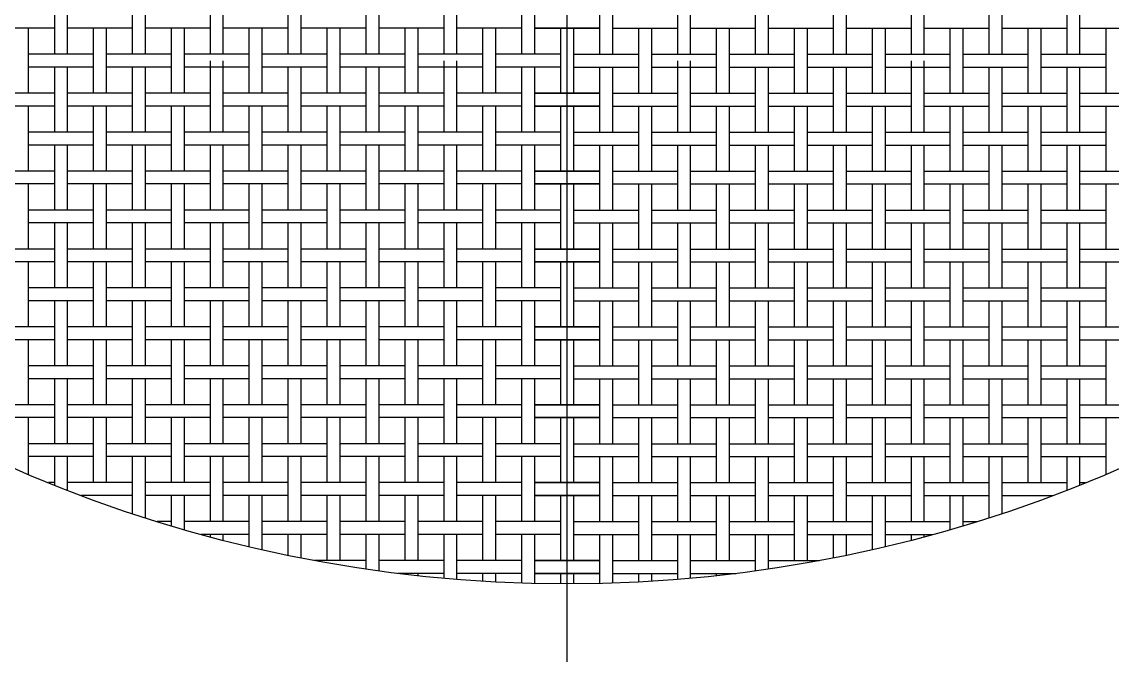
# Model space of a CAD drawing. Extents: x 1 to 102, y 0 to 78.
# Drawn here: x 44.63 to 56.48, y 34.78 to 41.67 of the extents above; entities that cross this region are included whole.
import ezdxf

# ---------------------------------------------------------------- set-up
doc = ezdxf.new("R2010")
doc.units = 0
doc.linetypes.add('CENTER', pattern=[50.8, 31.75, -6.35, 6.35, -6.35])
doc.layers.get('0').update_dxf_attribs({"linetype": 'CONTINUOUS'})
doc.layers.add('CENTER', color=1, linetype='CENTER')

msp = doc.modelspace()

# ---------------------------------------------------------------- linework, layer by layer
at = {"color": 7, "linetype": 'CONTINUOUS'}
for p, q in [((44.985, 42.021), (44.985, 41.315)), ((45.125, 42.021), (45.125, 41.315)), ((45.831, 42.021), (45.831, 41.315)), ((45.971, 42.021), (45.971, 41.315)), ((46.678, 42.021), (46.678, 41.315)), ((46.818, 42.021), (46.818, 41.315)), ((47.525, 42.021), (47.525, 41.315)), ((47.665, 42.021), (47.665, 41.315)), ((48.371, 42.021), (48.371, 41.315)), ((48.511, 42.021), (48.511, 41.315)), ((49.218, 42.021), (49.218, 41.315)), ((49.358, 42.021), (49.358, 41.315)), ((50.065, 42.021), (50.065, 41.315)), ((50.205, 42.021), (50.205, 41.315)), ((50.911, 42.021), (50.911, 41.315)), ((51.051, 42.021), (51.051, 41.315)), ((51.758, 42.021), (51.758, 41.315)), ((51.898, 42.021), (51.898, 41.315)), ((52.605, 42.021), (52.605, 41.315)), ((52.745, 42.021), (52.745, 41.315)), ((53.451, 42.021), (53.451, 41.315)), ((53.591, 42.021), (53.591, 41.315)), ((54.298, 42.021), (54.298, 41.315)), ((54.438, 42.021), (54.438, 41.315)), ((55.145, 42.021), (55.145, 41.315)), ((55.285, 42.021), (55.285, 41.315)), ((55.991, 42.021), (55.991, 41.315)), ((56.131, 42.021), (56.131, 41.315)), ((44.985, 41.598), (44.278, 41.598)), ((44.701, 41.598), (44.701, 40.891)), ((45.831, 41.598), (45.125, 41.598)), ((45.408, 41.598), (45.408, 40.891)), ((45.548, 41.598), (45.548, 40.891)), ((46.678, 41.598), (45.971, 41.598)), ((46.255, 41.598), (46.255, 40.891)), ((46.395, 41.598), (46.395, 40.891)), ((47.525, 41.598), (46.818, 41.598)), ((47.101, 41.598), (47.101, 40.891)), ((47.241, 41.598), (47.241, 40.891)), ((48.371, 41.598), (47.665, 41.598)), ((47.948, 41.598), (47.948, 40.891)), ((48.088, 41.598), (48.088, 40.891)), ((49.218, 41.598), (48.511, 41.598)), ((48.795, 41.598), (48.795, 40.891)), ((48.935, 41.598), (48.935, 40.891)), ((50.065, 41.598), (49.358, 41.598)), ((49.641, 41.598), (49.641, 40.891)), ((49.781, 41.598), (49.781, 40.891)), ((50.205, 41.598), (50.911, 41.598)), ((50.911, 41.598), (50.205, 41.598)), ((50.488, 41.598), (50.488, 40.891)), ((50.628, 41.598), (50.628, 40.891)), ((51.051, 41.598), (51.758, 41.598)), ((51.335, 41.598), (51.335, 40.891)), ((51.475, 41.598), (51.475, 40.891)), ((51.898, 41.598), (52.605, 41.598)), ((52.181, 41.598), (52.181, 40.891)), ((52.321, 41.598), (52.321, 40.891)), ((52.745, 41.598), (53.451, 41.598)), ((53.028, 41.598), (53.028, 40.891)), ((53.168, 41.598), (53.168, 40.891)), ((53.591, 41.598), (54.298, 41.598)), ((53.875, 41.598), (53.875, 40.891)), ((54.015, 41.598), (54.015, 40.891)), ((54.438, 41.598), (55.145, 41.598)), ((54.721, 41.598), (54.721, 40.891)), ((54.861, 41.598), (54.861, 40.891)), ((55.285, 41.598), (55.991, 41.598)), ((55.568, 41.598), (55.568, 40.891)), ((55.708, 41.598), (55.708, 40.891)), ((56.131, 41.598), (56.838, 41.598)), ((56.415, 41.598), (56.415, 40.891)), ((45.408, 41.315), (44.701, 41.315)), ((46.255, 41.315), (45.548, 41.315)), ((47.101, 41.315), (46.395, 41.315)), ((47.948, 41.315), (47.241, 41.315)), ((48.795, 41.315), (48.088, 41.315)), ((49.641, 41.315), (48.935, 41.315)), ((50.488, 41.315), (49.781, 41.315)), ((50.628, 41.315), (51.335, 41.315)), ((51.475, 41.315), (52.181, 41.315)), ((52.321, 41.315), (53.028, 41.315)), ((53.168, 41.315), (53.875, 41.315)), ((54.015, 41.315), (54.721, 41.315)), ((54.861, 41.315), (55.568, 41.315)), ((55.708, 41.315), (56.415, 41.315)), ((45.408, 41.175), (44.701, 41.175)), ((44.985, 41.175), (44.985, 40.468)), ((45.125, 41.175), (45.125, 40.468)), ((46.255, 41.175), (45.548, 41.175)), ((45.831, 41.175), (45.831, 40.468)), ((45.971, 41.175), (45.971, 40.468)), ((47.101, 41.175), (46.395, 41.175)), ((46.678, 41.245), (46.678, 40.468)), ((46.818, 41.245), (46.818, 40.468)), ((47.948, 41.175), (47.241, 41.175)), ((47.525, 41.175), (47.525, 40.468)), ((47.665, 41.175), (47.665, 40.468)), ((48.795, 41.175), (48.088, 41.175)), ((48.371, 41.175), (48.371, 40.468)), ((48.511, 41.175), (48.511, 40.468)), ((49.641, 41.175), (48.935, 41.175)), ((49.218, 41.245), (49.218, 40.468)), ((49.358, 41.245), (49.358, 40.468)), ((50.488, 41.175), (49.781, 41.175)), ((50.065, 41.175), (50.065, 40.468)), ((50.205, 41.175), (50.205, 40.468)), ((50.628, 41.175), (51.335, 41.175)), ((50.911, 41.175), (50.911, 40.468)), ((51.051, 41.175), (51.051, 40.468)), ((51.475, 41.175), (52.181, 41.175)), ((51.758, 41.245), (51.758, 40.468)), ((51.898, 41.245), (51.898, 40.468)), ((52.321, 41.175), (53.028, 41.175)), ((52.605, 41.175), (52.605, 40.468)), ((52.745, 41.175), (52.745, 40.468)), ((53.168, 41.175), (53.875, 41.175)), ((53.451, 41.175), (53.451, 40.468)), ((53.591, 41.175), (53.591, 40.468)), ((54.015, 41.175), (54.721, 41.175)), ((54.298, 41.245), (54.298, 40.468)), ((54.438, 41.245), (54.438, 40.468)), ((54.861, 41.175), (55.568, 41.175)), ((55.145, 41.175), (55.145, 40.468)), ((55.285, 41.175), (55.285, 40.468)), ((55.708, 41.175), (56.415, 41.175)), ((55.991, 41.175), (55.991, 40.468)), ((56.131, 41.175), (56.131, 40.468)), ((44.985, 40.891), (44.278, 40.891)), ((45.831, 40.891), (45.125, 40.891)), ((46.678, 40.891), (45.971, 40.891)), ((47.525, 40.891), (46.818, 40.891)), ((48.371, 40.891), (47.665, 40.891)), ((49.218, 40.891), (48.511, 40.891)), ((50.065, 40.891), (49.358, 40.891)), ((50.205, 40.891), (50.911, 40.891)), ((50.911, 40.891), (50.205, 40.891)), ((51.051, 40.891), (51.758, 40.891)), ((51.898, 40.891), (52.605, 40.891)), ((52.745, 40.891), (53.451, 40.891)), ((53.591, 40.891), (54.298, 40.891)), ((54.438, 40.891), (55.145, 40.891)), ((55.285, 40.891), (55.991, 40.891)), ((56.131, 40.891), (56.838, 40.891)), ((44.985, 40.751), (44.278, 40.751)), ((44.701, 40.751), (44.701, 40.045)), ((45.831, 40.751), (45.125, 40.751)), ((45.408, 40.751), (45.408, 40.045)), ((45.548, 40.751), (45.548, 40.045)), ((46.678, 40.751), (45.971, 40.751)), ((46.255, 40.751), (46.255, 40.045)), ((46.395, 40.751), (46.395, 40.045)), ((47.525, 40.751), (46.818, 40.751)), ((47.101, 40.751), (47.101, 40.045)), ((47.241, 40.751), (47.241, 40.045)), ((48.371, 40.751), (47.665, 40.751)), ((47.948, 40.751), (47.948, 40.045)), ((48.088, 40.751), (48.088, 40.045)), ((49.218, 40.751), (48.511, 40.751)), ((48.795, 40.751), (48.795, 40.045)), ((48.935, 40.751), (48.935, 40.045)), ((50.065, 40.751), (49.358, 40.751)), ((49.641, 40.751), (49.641, 40.045)), ((49.781, 40.751), (49.781, 40.045)), ((50.205, 40.751), (50.911, 40.751)), ((50.911, 40.751), (50.205, 40.751)), ((50.488, 40.751), (50.488, 40.045)), ((50.628, 40.751), (50.628, 40.045)), ((51.051, 40.751), (51.758, 40.751)), ((51.335, 40.751), (51.335, 40.045)), ((51.475, 40.751), (51.475, 40.045)), ((51.898, 40.751), (52.605, 40.751)), ((52.181, 40.751), (52.181, 40.045)), ((52.321, 40.751), (52.321, 40.045)), ((52.745, 40.751), (53.451, 40.751)), ((53.028, 40.751), (53.028, 40.045)), ((53.168, 40.751), (53.168, 40.045)), ((53.591, 40.751), (54.298, 40.751)), ((53.875, 40.751), (53.875, 40.045)), ((54.015, 40.751), (54.015, 40.045)), ((54.438, 40.751), (55.145, 40.751)), ((54.721, 40.751), (54.721, 40.045)), ((54.861, 40.751), (54.861, 40.045)), ((55.285, 40.751), (55.991, 40.751)), ((55.568, 40.751), (55.568, 40.045)), ((55.708, 40.751), (55.708, 40.045)), ((56.131, 40.751), (56.838, 40.751)), ((56.415, 40.751), (56.415, 40.045)), ((45.408, 40.468), (44.701, 40.468)), ((46.255, 40.468), (45.548, 40.468)), ((47.101, 40.468), (46.395, 40.468)), ((47.948, 40.468), (47.241, 40.468)), ((48.795, 40.468), (48.088, 40.468)), ((49.641, 40.468), (48.935, 40.468)), ((50.488, 40.468), (49.781, 40.468)), ((50.628, 40.468), (51.335, 40.468)), ((51.475, 40.468), (52.181, 40.468)), ((52.321, 40.468), (53.028, 40.468)), ((53.168, 40.468), (53.875, 40.468)), ((54.015, 40.468), (54.721, 40.468)), ((54.861, 40.468), (55.568, 40.468)), ((55.708, 40.468), (56.415, 40.468)), ((45.408, 40.328), (44.701, 40.328)), ((44.985, 40.328), (44.985, 39.621)), ((45.125, 40.328), (45.125, 39.621)), ((46.255, 40.328), (45.548, 40.328)), ((45.831, 40.328), (45.831, 39.621)), ((45.971, 40.328), (45.971, 39.621)), ((47.101, 40.328), (46.395, 40.328)), ((46.678, 40.328), (46.678, 39.621)), ((46.818, 40.328), (46.818, 39.621)), ((47.948, 40.328), (47.241, 40.328)), ((47.525, 40.328), (47.525, 39.621)), ((47.665, 40.328), (47.665, 39.621)), ((48.795, 40.328), (48.088, 40.328)), ((48.371, 40.328), (48.371, 39.621)), ((48.511, 40.328), (48.511, 39.621)), ((49.641, 40.328), (48.935, 40.328)), ((49.218, 40.328), (49.218, 39.621)), ((49.358, 40.328), (49.358, 39.621)), ((50.488, 40.328), (49.781, 40.328)), ((50.065, 40.328), (50.065, 39.621)), ((50.205, 40.328), (50.205, 39.621)), ((50.628, 40.328), (51.335, 40.328)), ((50.911, 40.328), (50.911, 39.621)), ((51.051, 40.328), (51.051, 39.621)), ((51.475, 40.328), (52.181, 40.328)), ((51.758, 40.328), (51.758, 39.621)), ((51.898, 40.328), (51.898, 39.621)), ((52.321, 40.328), (53.028, 40.328)), ((52.605, 40.328), (52.605, 39.621)), ((52.745, 40.328), (52.745, 39.621)), ((53.168, 40.328), (53.875, 40.328)), ((53.451, 40.328), (53.451, 39.621)), ((53.591, 40.328), (53.591, 39.621)), ((54.015, 40.328), (54.721, 40.328)), ((54.298, 40.328), (54.298, 39.621)), ((54.438, 40.328), (54.438, 39.621)), ((54.861, 40.328), (55.568, 40.328)), ((55.145, 40.328), (55.145, 39.621)), ((55.285, 40.328), (55.285, 39.621)), ((55.708, 40.328), (56.415, 40.328)), ((55.991, 40.328), (55.991, 39.621)), ((56.131, 40.328), (56.131, 39.621)), ((44.985, 40.045), (44.278, 40.045)), ((45.831, 40.045), (45.125, 40.045)), ((46.678, 40.045), (45.971, 40.045)), ((47.525, 40.045), (46.818, 40.045)), ((48.371, 40.045), (47.665, 40.045)), ((49.218, 40.045), (48.511, 40.045)), ((50.065, 40.045), (49.358, 40.045)), ((50.205, 40.045), (50.911, 40.045)), ((50.911, 40.045), (50.205, 40.045)), ((51.051, 40.045), (51.758, 40.045)), ((51.898, 40.045), (52.605, 40.045)), ((52.745, 40.045), (53.451, 40.045)), ((53.591, 40.045), (54.298, 40.045)), ((54.438, 40.045), (55.145, 40.045)), ((55.285, 40.045), (55.991, 40.045)), ((56.131, 40.045), (56.838, 40.045)), ((44.985, 39.905), (44.278, 39.905)), ((44.701, 39.905), (44.701, 39.198)), ((45.831, 39.905), (45.125, 39.905)), ((45.408, 39.905), (45.408, 39.198)), ((45.548, 39.905), (45.548, 39.198)), ((46.678, 39.905), (45.971, 39.905)), ((46.255, 39.905), (46.255, 39.198)), ((46.395, 39.905), (46.395, 39.198)), ((47.525, 39.905), (46.818, 39.905)), ((47.101, 39.905), (47.101, 39.198)), ((47.241, 39.905), (47.241, 39.198)), ((48.371, 39.905), (47.665, 39.905)), ((47.948, 39.905), (47.948, 39.198)), ((48.088, 39.905), (48.088, 39.198)), ((49.218, 39.905), (48.511, 39.905)), ((48.795, 39.905), (48.795, 39.198)), ((48.935, 39.905), (48.935, 39.198)), ((50.065, 39.905), (49.358, 39.905)), ((49.641, 39.905), (49.641, 39.198)), ((49.781, 39.905), (49.781, 39.198)), ((50.205, 39.905), (50.911, 39.905)), ((50.911, 39.905), (50.205, 39.905)), ((50.488, 39.905), (50.488, 39.198)), ((50.628, 39.905), (50.628, 39.198)), ((51.051, 39.905), (51.758, 39.905)), ((51.335, 39.905), (51.335, 39.198)), ((51.475, 39.905), (51.475, 39.198)), ((51.898, 39.905), (52.605, 39.905)), ((52.181, 39.905), (52.181, 39.198)), ((52.321, 39.905), (52.321, 39.198)), ((52.745, 39.905), (53.451, 39.905)), ((53.028, 39.905), (53.028, 39.198)), ((53.168, 39.905), (53.168, 39.198)), ((53.591, 39.905), (54.298, 39.905)), ((53.875, 39.905), (53.875, 39.198)), ((54.015, 39.905), (54.015, 39.198)), ((54.438, 39.905), (55.145, 39.905)), ((54.721, 39.905), (54.721, 39.198)), ((54.861, 39.905), (54.861, 39.198)), ((55.285, 39.905), (55.991, 39.905)), ((55.568, 39.905), (55.568, 39.198)), ((55.708, 39.905), (55.708, 39.198)), ((56.131, 39.905), (56.838, 39.905)), ((56.415, 39.905), (56.415, 39.198)), ((45.408, 39.621), (44.701, 39.621)), ((46.255, 39.621), (45.548, 39.621)), ((47.101, 39.621), (46.395, 39.621)), ((47.948, 39.621), (47.241, 39.621)), ((48.795, 39.621), (48.088, 39.621)), ((49.641, 39.621), (48.935, 39.621)), ((50.488, 39.621), (49.781, 39.621)), ((50.628, 39.621), (51.335, 39.621)), ((51.475, 39.621), (52.181, 39.621)), ((52.321, 39.621), (53.028, 39.621)), ((53.168, 39.621), (53.875, 39.621)), ((54.015, 39.621), (54.721, 39.621)), ((54.861, 39.621), (55.568, 39.621)), ((55.708, 39.621), (56.415, 39.621)), ((45.408, 39.481), (44.701, 39.481)), ((44.985, 39.481), (44.985, 38.775)), ((45.125, 39.481), (45.125, 38.775)), ((46.255, 39.481), (45.548, 39.481)), ((45.831, 39.481), (45.831, 38.775)), ((45.971, 39.481), (45.971, 38.775)), ((47.101, 39.481), (46.395, 39.481)), ((46.678, 39.481), (46.678, 38.775)), ((46.818, 39.481), (46.818, 38.775)), ((47.948, 39.481), (47.241, 39.481)), ((47.525, 39.481), (47.525, 38.775)), ((47.665, 39.481), (47.665, 38.775)), ((48.795, 39.481), (48.088, 39.481)), ((48.371, 39.481), (48.371, 38.775)), ((48.511, 39.481), (48.511, 38.775)), ((49.641, 39.481), (48.935, 39.481)), ((49.218, 39.481), (49.218, 38.775)), ((49.358, 39.481), (49.358, 38.775)), ((50.488, 39.481), (49.781, 39.481)), ((50.065, 39.481), (50.065, 38.775)), ((50.205, 39.481), (50.205, 38.775)), ((50.628, 39.481), (51.335, 39.481)), ((50.911, 39.481), (50.911, 38.775)), ((51.051, 39.481), (51.051, 38.775)), ((51.475, 39.481), (52.181, 39.481)), ((51.758, 39.481), (51.758, 38.775)), ((51.898, 39.481), (51.898, 38.775)), ((52.321, 39.481), (53.028, 39.481)), ((52.605, 39.481), (52.605, 38.775)), ((52.745, 39.481), (52.745, 38.775)), ((53.168, 39.481), (53.875, 39.481)), ((53.451, 39.481), (53.451, 38.775)), ((53.591, 39.481), (53.591, 38.775)), ((54.015, 39.481), (54.721, 39.481)), ((54.298, 39.481), (54.298, 38.775)), ((54.438, 39.481), (54.438, 38.775)), ((54.861, 39.481), (55.568, 39.481)), ((55.145, 39.481), (55.145, 38.775)), ((55.285, 39.481), (55.285, 38.775)), ((55.708, 39.481), (56.415, 39.481)), ((55.991, 39.481), (55.991, 38.775)), ((56.131, 39.481), (56.131, 38.775)), ((44.985, 39.198), (44.278, 39.198)), ((45.831, 39.198), (45.125, 39.198)), ((46.678, 39.198), (45.971, 39.198)), ((47.525, 39.198), (46.818, 39.198)), ((48.371, 39.198), (47.665, 39.198)), ((49.218, 39.198), (48.511, 39.198)), ((50.065, 39.198), (49.358, 39.198)), ((50.205, 39.198), (50.911, 39.198)), ((50.911, 39.198), (50.205, 39.198)), ((51.051, 39.198), (51.758, 39.198)), ((51.898, 39.198), (52.605, 39.198)), ((52.745, 39.198), (53.451, 39.198)), ((53.591, 39.198), (54.298, 39.198)), ((54.438, 39.198), (55.145, 39.198)), ((55.285, 39.198), (55.991, 39.198)), ((56.131, 39.198), (56.838, 39.198)), ((44.985, 39.058), (44.278, 39.058)), ((44.701, 39.058), (44.701, 38.351)), ((45.831, 39.058), (45.125, 39.058)), ((45.408, 39.058), (45.408, 38.351)), ((45.548, 39.058), (45.548, 38.351)), ((46.678, 39.058), (45.971, 39.058)), ((46.255, 39.058), (46.255, 38.351)), ((46.395, 39.058), (46.395, 38.351)), ((47.525, 39.058), (46.818, 39.058)), ((47.101, 39.058), (47.101, 38.351)), ((47.241, 39.058), (47.241, 38.351)), ((48.371, 39.058), (47.665, 39.058)), ((47.948, 39.058), (47.948, 38.351)), ((48.088, 39.058), (48.088, 38.351)), ((49.218, 39.058), (48.511, 39.058)), ((48.795, 39.058), (48.795, 38.351)), ((48.935, 39.058), (48.935, 38.351)), ((50.065, 39.058), (49.358, 39.058)), ((49.641, 39.058), (49.641, 38.351)), ((49.781, 39.058), (49.781, 38.351)), ((50.205, 39.058), (50.911, 39.058)), ((50.911, 39.058), (50.205, 39.058)), ((50.488, 39.058), (50.488, 38.351)), ((50.628, 39.058), (50.628, 38.351)), ((51.051, 39.058), (51.758, 39.058)), ((51.335, 39.058), (51.335, 38.351)), ((51.475, 39.058), (51.475, 38.351)), ((51.898, 39.058), (52.605, 39.058)), ((52.181, 39.058), (52.181, 38.351)), ((52.321, 39.058), (52.321, 38.351)), ((52.745, 39.058), (53.451, 39.058)), ((53.028, 39.058), (53.028, 38.351)), ((53.168, 39.058), (53.168, 38.351)), ((53.591, 39.058), (54.298, 39.058)), ((53.875, 39.058), (53.875, 38.351)), ((54.015, 39.058), (54.015, 38.351)), ((54.438, 39.058), (55.145, 39.058)), ((54.721, 39.058), (54.721, 38.351)), ((54.861, 39.058), (54.861, 38.351)), ((55.285, 39.058), (55.991, 39.058)), ((55.568, 39.058), (55.568, 38.351)), ((55.708, 39.058), (55.708, 38.351)), ((56.131, 39.058), (56.838, 39.058)), ((56.415, 39.058), (56.415, 38.351)), ((45.408, 38.775), (44.701, 38.775)), ((46.255, 38.775), (45.548, 38.775)), ((47.101, 38.775), (46.395, 38.775)), ((47.948, 38.775), (47.241, 38.775)), ((48.795, 38.775), (48.088, 38.775)), ((49.641, 38.775), (48.935, 38.775)), ((50.488, 38.775), (49.781, 38.775)), ((50.628, 38.775), (51.335, 38.775)), ((51.475, 38.775), (52.181, 38.775)), ((52.321, 38.775), (53.028, 38.775)), ((53.168, 38.775), (53.875, 38.775)), ((54.015, 38.775), (54.721, 38.775)), ((54.861, 38.775), (55.568, 38.775)), ((55.708, 38.775), (56.415, 38.775)), ((45.408, 38.635), (44.701, 38.635)), ((44.985, 38.635), (44.985, 37.928)), ((45.125, 38.635), (45.125, 37.928)), ((46.255, 38.635), (45.548, 38.635)), ((45.831, 38.635), (45.831, 37.928)), ((45.971, 38.635), (45.971, 37.928)), ((47.101, 38.635), (46.395, 38.635)), ((46.678, 38.635), (46.678, 37.928)), ((46.818, 38.635), (46.818, 37.928)), ((47.948, 38.635), (47.241, 38.635)), ((47.525, 38.635), (47.525, 37.928)), ((47.665, 38.635), (47.665, 37.928)), ((48.795, 38.635), (48.088, 38.635)), ((48.371, 38.635), (48.371, 37.928)), ((48.511, 38.635), (48.511, 37.928)), ((49.641, 38.635), (48.935, 38.635)), ((49.218, 38.635), (49.218, 37.928)), ((49.358, 38.635), (49.358, 37.928)), ((50.488, 38.635), (49.781, 38.635)), ((50.065, 38.635), (50.065, 37.928)), ((50.205, 38.635), (50.205, 37.928)), ((50.628, 38.635), (51.335, 38.635)), ((50.911, 38.635), (50.911, 37.928)), ((51.051, 38.635), (51.051, 37.928)), ((51.475, 38.635), (52.181, 38.635)), ((51.758, 38.635), (51.758, 37.928)), ((51.898, 38.635), (51.898, 37.928)), ((52.321, 38.635), (53.028, 38.635)), ((52.605, 38.635), (52.605, 37.928)), ((52.745, 38.635), (52.745, 37.928)), ((53.168, 38.635), (53.875, 38.635)), ((53.451, 38.635), (53.451, 37.928)), ((53.591, 38.635), (53.591, 37.928)), ((54.015, 38.635), (54.721, 38.635)), ((54.298, 38.635), (54.298, 37.928)), ((54.438, 38.635), (54.438, 37.928)), ((54.861, 38.635), (55.568, 38.635)), ((55.145, 38.635), (55.145, 37.928)), ((55.285, 38.635), (55.285, 37.928)), ((55.708, 38.635), (56.415, 38.635)), ((55.991, 38.635), (55.991, 37.928)), ((56.131, 38.635), (56.131, 37.928)), ((44.985, 38.351), (44.278, 38.351)), ((45.831, 38.351), (45.125, 38.351)), ((46.678, 38.351), (45.971, 38.351)), ((47.525, 38.351), (46.818, 38.351)), ((48.371, 38.351), (47.665, 38.351)), ((49.218, 38.351), (48.511, 38.351)), ((50.065, 38.351), (49.358, 38.351)), ((50.205, 38.351), (50.911, 38.351)), ((50.911, 38.351), (50.205, 38.351)), ((51.051, 38.351), (51.758, 38.351)), ((51.898, 38.351), (52.605, 38.351)), ((52.745, 38.351), (53.451, 38.351)), ((53.591, 38.351), (54.298, 38.351)), ((54.438, 38.351), (55.145, 38.351)), ((55.285, 38.351), (55.991, 38.351)), ((56.131, 38.351), (56.838, 38.351)), ((44.985, 38.211), (44.278, 38.211)), ((44.701, 38.211), (44.701, 37.505)), ((45.831, 38.211), (45.125, 38.211)), ((45.408, 38.211), (45.408, 37.505)), ((45.548, 38.211), (45.548, 37.505)), ((46.678, 38.211), (45.971, 38.211)), ((46.255, 38.211), (46.255, 37.505)), ((46.395, 38.211), (46.395, 37.505)), ((47.525, 38.211), (46.818, 38.211)), ((47.101, 38.211), (47.101, 37.505)), ((47.241, 38.211), (47.241, 37.505)), ((48.371, 38.211), (47.665, 38.211)), ((47.948, 38.211), (47.948, 37.505)), ((48.088, 38.211), (48.088, 37.505)), ((49.218, 38.211), (48.511, 38.211)), ((48.795, 38.211), (48.795, 37.505)), ((48.935, 38.211), (48.935, 37.505)), ((50.065, 38.211), (49.358, 38.211)), ((49.641, 38.211), (49.641, 37.505)), ((49.781, 38.211), (49.781, 37.505)), ((50.205, 38.211), (50.911, 38.211)), ((50.911, 38.211), (50.205, 38.211)), ((50.488, 38.211), (50.488, 37.505)), ((50.628, 38.211), (50.628, 37.505)), ((51.051, 38.211), (51.758, 38.211)), ((51.335, 38.211), (51.335, 37.505)), ((51.475, 38.211), (51.475, 37.505)), ((51.898, 38.211), (52.605, 38.211)), ((52.181, 38.211), (52.181, 37.505)), ((52.321, 38.211), (52.321, 37.505)), ((52.745, 38.211), (53.451, 38.211)), ((53.028, 38.211), (53.028, 37.505)), ((53.168, 38.211), (53.168, 37.505)), ((53.591, 38.211), (54.298, 38.211)), ((53.875, 38.211), (53.875, 37.505)), ((54.015, 38.211), (54.015, 37.505)), ((54.438, 38.211), (55.145, 38.211)), ((54.721, 38.211), (54.721, 37.505)), ((54.861, 38.211), (54.861, 37.505)), ((55.285, 38.211), (55.991, 38.211)), ((55.568, 38.211), (55.568, 37.505)), ((55.708, 38.211), (55.708, 37.505)), ((56.131, 38.211), (56.838, 38.211)), ((56.415, 38.211), (56.415, 37.505)), ((45.408, 37.928), (44.701, 37.928)), ((46.255, 37.928), (45.548, 37.928)), ((47.101, 37.928), (46.395, 37.928)), ((47.948, 37.928), (47.241, 37.928)), ((48.795, 37.928), (48.088, 37.928)), ((49.641, 37.928), (48.935, 37.928)), ((50.488, 37.928), (49.781, 37.928)), ((50.628, 37.928), (51.335, 37.928)), ((51.475, 37.928), (52.181, 37.928)), ((52.321, 37.928), (53.028, 37.928)), ((53.168, 37.928), (53.875, 37.928)), ((54.015, 37.928), (54.721, 37.928)), ((54.861, 37.928), (55.568, 37.928)), ((55.708, 37.928), (56.415, 37.928)), ((45.408, 37.788), (44.701, 37.788)), ((44.985, 37.788), (44.985, 37.081)), ((45.125, 37.788), (45.125, 37.081)), ((46.255, 37.788), (45.548, 37.788)), ((45.831, 37.788), (45.831, 37.081)), ((45.971, 37.788), (45.971, 37.081)), ((47.101, 37.788), (46.395, 37.788)), ((46.678, 37.788), (46.678, 37.081)), ((46.818, 37.788), (46.818, 37.081)), ((47.948, 37.788), (47.241, 37.788)), ((47.525, 37.788), (47.525, 37.081)), ((47.665, 37.788), (47.665, 37.081)), ((48.795, 37.788), (48.088, 37.788)), ((48.371, 37.788), (48.371, 37.081)), ((48.511, 37.788), (48.511, 37.081)), ((49.641, 37.788), (48.935, 37.788)), ((49.218, 37.788), (49.218, 37.081)), ((49.358, 37.788), (49.358, 37.081)), ((50.488, 37.788), (49.781, 37.788)), ((50.065, 37.788), (50.065, 37.081)), ((50.205, 37.788), (50.205, 37.081)), ((50.628, 37.788), (51.335, 37.788)), ((50.911, 37.788), (50.911, 37.081)), ((51.051, 37.788), (51.051, 37.081)), ((51.475, 37.788), (52.181, 37.788)), ((51.758, 37.788), (51.758, 37.081)), ((51.898, 37.788), (51.898, 37.081)), ((52.321, 37.788), (53.028, 37.788)), ((52.605, 37.788), (52.605, 37.081)), ((52.745, 37.788), (52.745, 37.081)), ((53.168, 37.788), (53.875, 37.788)), ((53.451, 37.788), (53.451, 37.081)), ((53.591, 37.788), (53.591, 37.081)), ((54.015, 37.788), (54.721, 37.788)), ((54.298, 37.788), (54.298, 37.081)), ((54.438, 37.788), (54.438, 37.081)), ((54.861, 37.788), (55.568, 37.788)), ((55.145, 37.788), (55.145, 37.081)), ((55.285, 37.788), (55.285, 37.081)), ((55.708, 37.788), (56.415, 37.788)), ((55.991, 37.788), (55.991, 37.081)), ((56.131, 37.788), (56.131, 37.081)), ((44.985, 37.505), (44.278, 37.505)), ((45.831, 37.505), (45.125, 37.505)), ((46.678, 37.505), (45.971, 37.505)), ((47.525, 37.505), (46.818, 37.505)), ((48.371, 37.505), (47.665, 37.505)), ((49.218, 37.505), (48.511, 37.505)), ((50.065, 37.505), (49.358, 37.505)), ((50.205, 37.505), (50.911, 37.505)), ((50.911, 37.505), (50.205, 37.505)), ((51.051, 37.505), (51.758, 37.505)), ((51.898, 37.505), (52.605, 37.505)), ((52.745, 37.505), (53.451, 37.505)), ((53.591, 37.505), (54.298, 37.505)), ((54.438, 37.505), (55.145, 37.505)), ((55.285, 37.505), (55.991, 37.505)), ((56.131, 37.505), (56.838, 37.505)), ((44.985, 37.365), (44.278, 37.365)), ((44.701, 37.365), (44.701, 36.749)), ((45.831, 37.365), (45.125, 37.365)), ((45.408, 37.365), (45.408, 36.658)), ((45.548, 37.365), (45.548, 36.658)), ((46.678, 37.365), (45.971, 37.365)), ((46.255, 37.365), (46.255, 36.658)), ((46.395, 37.365), (46.395, 36.658)), ((47.525, 37.365), (46.818, 37.365)), ((47.101, 37.365), (47.101, 36.658)), ((47.241, 37.365), (47.241, 36.658)), ((48.371, 37.365), (47.665, 37.365)), ((47.948, 37.365), (47.948, 36.658)), ((48.088, 37.365), (48.088, 36.658)), ((49.218, 37.365), (48.511, 37.365)), ((48.795, 37.365), (48.795, 36.658)), ((48.935, 37.365), (48.935, 36.658)), ((50.065, 37.365), (49.358, 37.365)), ((49.641, 37.365), (49.641, 36.658)), ((49.781, 37.365), (49.781, 36.658)), ((50.205, 37.365), (50.911, 37.365)), ((50.911, 37.365), (50.205, 37.365)), ((50.488, 37.365), (50.488, 36.658)), ((50.628, 37.365), (50.628, 36.658)), ((51.051, 37.365), (51.758, 37.365)), ((51.335, 37.365), (51.335, 36.658)), ((51.475, 37.365), (51.475, 36.658)), ((51.898, 37.365), (52.605, 37.365)), ((52.181, 37.365), (52.181, 36.658)), ((52.321, 37.365), (52.321, 36.658)), ((52.745, 37.365), (53.451, 37.365)), ((53.028, 37.365), (53.028, 36.658)), ((53.168, 37.365), (53.168, 36.658)), ((53.591, 37.365), (54.298, 37.365)), ((53.875, 37.365), (53.875, 36.658)), ((54.015, 37.365), (54.015, 36.658)), ((54.438, 37.365), (55.145, 37.365)), ((54.721, 37.365), (54.721, 36.658)), ((54.861, 37.365), (54.861, 36.658)), ((55.285, 37.365), (55.991, 37.365)), ((55.568, 37.365), (55.568, 36.658)), ((55.708, 37.365), (55.708, 36.658)), ((56.131, 37.365), (56.838, 37.365)), ((56.415, 37.365), (56.415, 36.749)), ((45.408, 37.081), (44.701, 37.081)), ((46.255, 37.081), (45.548, 37.081)), ((47.101, 37.081), (46.395, 37.081)), ((47.948, 37.081), (47.241, 37.081)), ((48.795, 37.081), (48.088, 37.081)), ((49.641, 37.081), (48.935, 37.081)), ((50.488, 37.081), (49.781, 37.081)), ((50.628, 37.081), (51.335, 37.081)), ((51.475, 37.081), (52.181, 37.081)), ((52.321, 37.081), (53.028, 37.081)), ((53.168, 37.081), (53.875, 37.081)), ((54.015, 37.081), (54.721, 37.081)), ((54.861, 37.081), (55.568, 37.081)), ((55.708, 37.081), (56.415, 37.081)), ((45.408, 36.941), (44.701, 36.941)), ((44.985, 36.941), (44.985, 36.632)), ((45.125, 36.941), (45.125, 36.577)), ((46.255, 36.941), (45.548, 36.941)), ((45.831, 36.941), (45.831, 36.322)), ((45.971, 36.941), (45.971, 36.276)), ((47.101, 36.941), (46.395, 36.941)), ((46.678, 36.941), (46.678, 36.235)), ((46.818, 36.941), (46.818, 36.235)), ((47.948, 36.941), (47.241, 36.941)), ((47.525, 36.941), (47.525, 36.235)), ((47.665, 36.941), (47.665, 36.235)), ((48.795, 36.941), (48.088, 36.941)), ((48.371, 36.941), (48.371, 36.235)), ((48.511, 36.941), (48.511, 36.235)), ((49.641, 36.941), (48.935, 36.941)), ((49.218, 36.941), (49.218, 36.235)), ((49.358, 36.941), (49.358, 36.235)), ((50.488, 36.941), (49.781, 36.941)), ((50.065, 36.941), (50.065, 36.235)), ((50.205, 36.941), (50.205, 36.235)), ((50.628, 36.941), (51.335, 36.941)), ((50.911, 36.941), (50.911, 36.235)), ((51.051, 36.941), (51.051, 36.235)), ((51.475, 36.941), (52.181, 36.941)), ((51.758, 36.941), (51.758, 36.235)), ((51.898, 36.941), (51.898, 36.235)), ((52.321, 36.941), (53.028, 36.941)), ((52.605, 36.941), (52.605, 36.235)), ((52.745, 36.941), (52.745, 36.235)), ((53.168, 36.941), (53.875, 36.941)), ((53.451, 36.941), (53.451, 36.235)), ((53.591, 36.941), (53.591, 36.235)), ((54.015, 36.941), (54.721, 36.941)), ((54.298, 36.941), (54.298, 36.235)), ((54.438, 36.941), (54.438, 36.235)), ((54.861, 36.941), (55.568, 36.941)), ((55.145, 36.941), (55.145, 36.276)), ((55.285, 36.941), (55.285, 36.322)), ((55.708, 36.941), (56.415, 36.941)), ((55.991, 36.941), (55.991, 36.577)), ((56.131, 36.941), (56.131, 36.632)), ((44.985, 36.658), (44.92, 36.658)), ((45.831, 36.658), (45.125, 36.658)), ((46.678, 36.658), (45.971, 36.658)), ((47.525, 36.658), (46.818, 36.658)), ((48.371, 36.658), (47.665, 36.658)), ((49.218, 36.658), (48.511, 36.658)), ((50.065, 36.658), (49.358, 36.658)), ((50.205, 36.658), (50.911, 36.658)), ((50.911, 36.658), (50.205, 36.658)), ((51.051, 36.658), (51.758, 36.658)), ((51.898, 36.658), (52.605, 36.658)), ((52.745, 36.658), (53.451, 36.658)), ((53.591, 36.658), (54.298, 36.658)), ((54.438, 36.658), (55.145, 36.658)), ((55.285, 36.658), (55.991, 36.658)), ((56.131, 36.658), (56.196, 36.658)), ((45.831, 36.518), (45.278, 36.518)), ((46.678, 36.518), (45.971, 36.518)), ((46.255, 36.518), (46.255, 36.189)), ((46.395, 36.518), (46.395, 36.147)), ((47.525, 36.518), (46.818, 36.518)), ((47.101, 36.518), (47.101, 35.962)), ((47.241, 36.518), (47.241, 35.929)), ((48.371, 36.518), (47.665, 36.518)), ((47.948, 36.518), (47.948, 35.811)), ((48.088, 36.518), (48.088, 35.811)), ((49.218, 36.518), (48.511, 36.518)), ((48.795, 36.518), (48.795, 35.811)), ((48.935, 36.518), (48.935, 35.811)), ((50.065, 36.518), (49.358, 36.518)), ((49.641, 36.518), (49.641, 35.811)), ((49.781, 36.518), (49.781, 35.811)), ((50.205, 36.518), (50.911, 36.518)), ((50.911, 36.518), (50.205, 36.518)), ((50.488, 36.518), (50.488, 35.811)), ((50.628, 36.518), (50.628, 35.811)), ((51.051, 36.518), (51.758, 36.518)), ((51.335, 36.518), (51.335, 35.811)), ((51.475, 36.518), (51.475, 35.811)), ((51.898, 36.518), (52.605, 36.518)), ((52.181, 36.518), (52.181, 35.811)), ((52.321, 36.518), (52.321, 35.811)), ((52.745, 36.518), (53.451, 36.518)), ((53.028, 36.518), (53.028, 35.811)), ((53.168, 36.518), (53.168, 35.811)), ((53.591, 36.518), (54.298, 36.518)), ((53.875, 36.518), (53.875, 35.929)), ((54.015, 36.518), (54.015, 35.962)), ((54.438, 36.518), (55.145, 36.518)), ((54.721, 36.518), (54.721, 36.147)), ((54.861, 36.518), (54.861, 36.189)), ((55.285, 36.518), (55.838, 36.518)), ((46.255, 36.235), (46.104, 36.235)), ((47.101, 36.235), (46.395, 36.235)), ((47.948, 36.235), (47.241, 36.235)), ((48.795, 36.235), (48.088, 36.235)), ((49.641, 36.235), (48.935, 36.235)), ((50.488, 36.235), (49.781, 36.235)), ((50.628, 36.235), (51.335, 36.235)), ((51.475, 36.235), (52.181, 36.235)), ((52.321, 36.235), (53.028, 36.235)), ((53.168, 36.235), (53.875, 36.235)), ((54.015, 36.235), (54.721, 36.235)), ((54.861, 36.235), (55.012, 36.235)), ((47.101, 36.095), (46.582, 36.095)), ((46.678, 36.095), (46.678, 36.068)), ((46.818, 36.095), (46.818, 36.032)), ((47.948, 36.095), (47.241, 36.095)), ((47.525, 36.095), (47.525, 35.868)), ((47.665, 36.095), (47.665, 35.84)), ((48.795, 36.095), (48.088, 36.095)), ((48.371, 36.095), (48.371, 35.718)), ((48.511, 36.095), (48.511, 35.698)), ((49.641, 36.095), (48.935, 36.095)), ((49.218, 36.095), (49.218, 35.618)), ((49.358, 36.095), (49.358, 35.606)), ((50.488, 36.095), (49.781, 36.095)), ((50.065, 36.095), (50.065, 35.566)), ((50.205, 36.095), (50.205, 35.562)), ((50.628, 36.095), (51.335, 36.095)), ((50.911, 36.095), (50.911, 35.562)), ((51.051, 36.095), (51.051, 35.566)), ((51.475, 36.095), (52.181, 36.095)), ((51.758, 36.095), (51.758, 35.606)), ((51.898, 36.095), (51.898, 35.618)), ((52.321, 36.095), (53.028, 36.095)), ((52.605, 36.095), (52.605, 35.698)), ((52.745, 36.095), (52.745, 35.718)), ((53.168, 36.095), (53.875, 36.095)), ((53.451, 36.095), (53.451, 35.84)), ((53.591, 36.095), (53.591, 35.868)), ((54.015, 36.095), (54.534, 36.095)), ((54.298, 36.095), (54.298, 36.032)), ((54.438, 36.095), (54.438, 36.068)), ((48.371, 35.811), (47.813, 35.811)), ((49.218, 35.811), (48.511, 35.811)), ((50.065, 35.811), (49.358, 35.811)), ((50.205, 35.811), (50.911, 35.811)), ((50.911, 35.811), (50.205, 35.811)), ((51.051, 35.811), (51.758, 35.811)), ((51.898, 35.811), (52.605, 35.811)), ((52.745, 35.811), (53.303, 35.811)), ((49.218, 35.671), (48.718, 35.671)), ((48.795, 35.671), (48.795, 35.662)), ((48.935, 35.671), (48.935, 35.646)), ((50.065, 35.671), (49.358, 35.671)), ((49.641, 35.671), (49.641, 35.586)), ((49.781, 35.671), (49.781, 35.578)), ((50.205, 35.671), (50.911, 35.671)), ((50.911, 35.671), (50.205, 35.671)), ((50.488, 35.671), (50.488, 35.558)), ((50.628, 35.671), (50.628, 35.558)), ((51.051, 35.671), (51.758, 35.671)), ((51.335, 35.671), (51.335, 35.578)), ((51.475, 35.671), (51.475, 35.586)), ((51.898, 35.671), (52.398, 35.671)), ((52.181, 35.671), (52.181, 35.646)), ((52.321, 35.671), (52.321, 35.662))]:
    msp.add_line(p, q, dxfattribs=at)
for radius in [25, 15]:
    msp.add_circle((50.558, 50.558), radius, dxfattribs=at)
at = {"layer": 'CENTER', "color": 1, "linetype": 'CENTER'}
msp.add_line((50.558, 23.558), (50.558, 77.558), dxfattribs=at)

doc.saveas('drawing.dxf')
